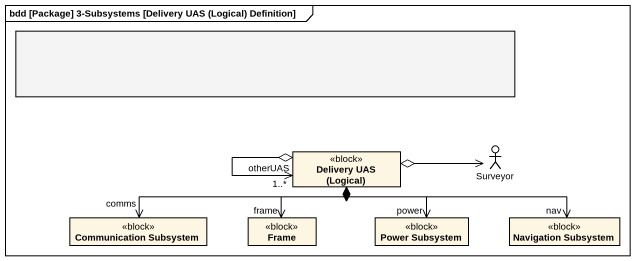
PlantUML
@startuml
mainframe bdd [Package] 3-Subsystems [Delivery UAS (Logical) Definition]
allowmixing
hide circle
hide empty members
rectangle " " as rectangle1 #F4F4F4
class "Delivery UAS (Logical)" as Delivery_UAS_Logical <<block>>
actor Surveyor
class "Communication Subsystem" as Communication_Subsystem <<block>>
class "Frame" as Frame_ <<block>>
class "Power Subsystem" as Power_Subsystem <<block>>
class "Navigation Subsystem" as Navigation_Subsystem <<block>>
Delivery_UAS_Logical o--> "otherUAS\n1..*" Delivery_UAS_Logical
Delivery_UAS_Logical o-right-> Surveyor
Delivery_UAS_Logical *-left-> "comms" Communication_Subsystem
Delivery_UAS_Logical *--> "frame" Frame_
Delivery_UAS_Logical *--> "power" Power_Subsystem
Delivery_UAS_Logical *-right-> "nav" Navigation_Subsystem
@enduml
